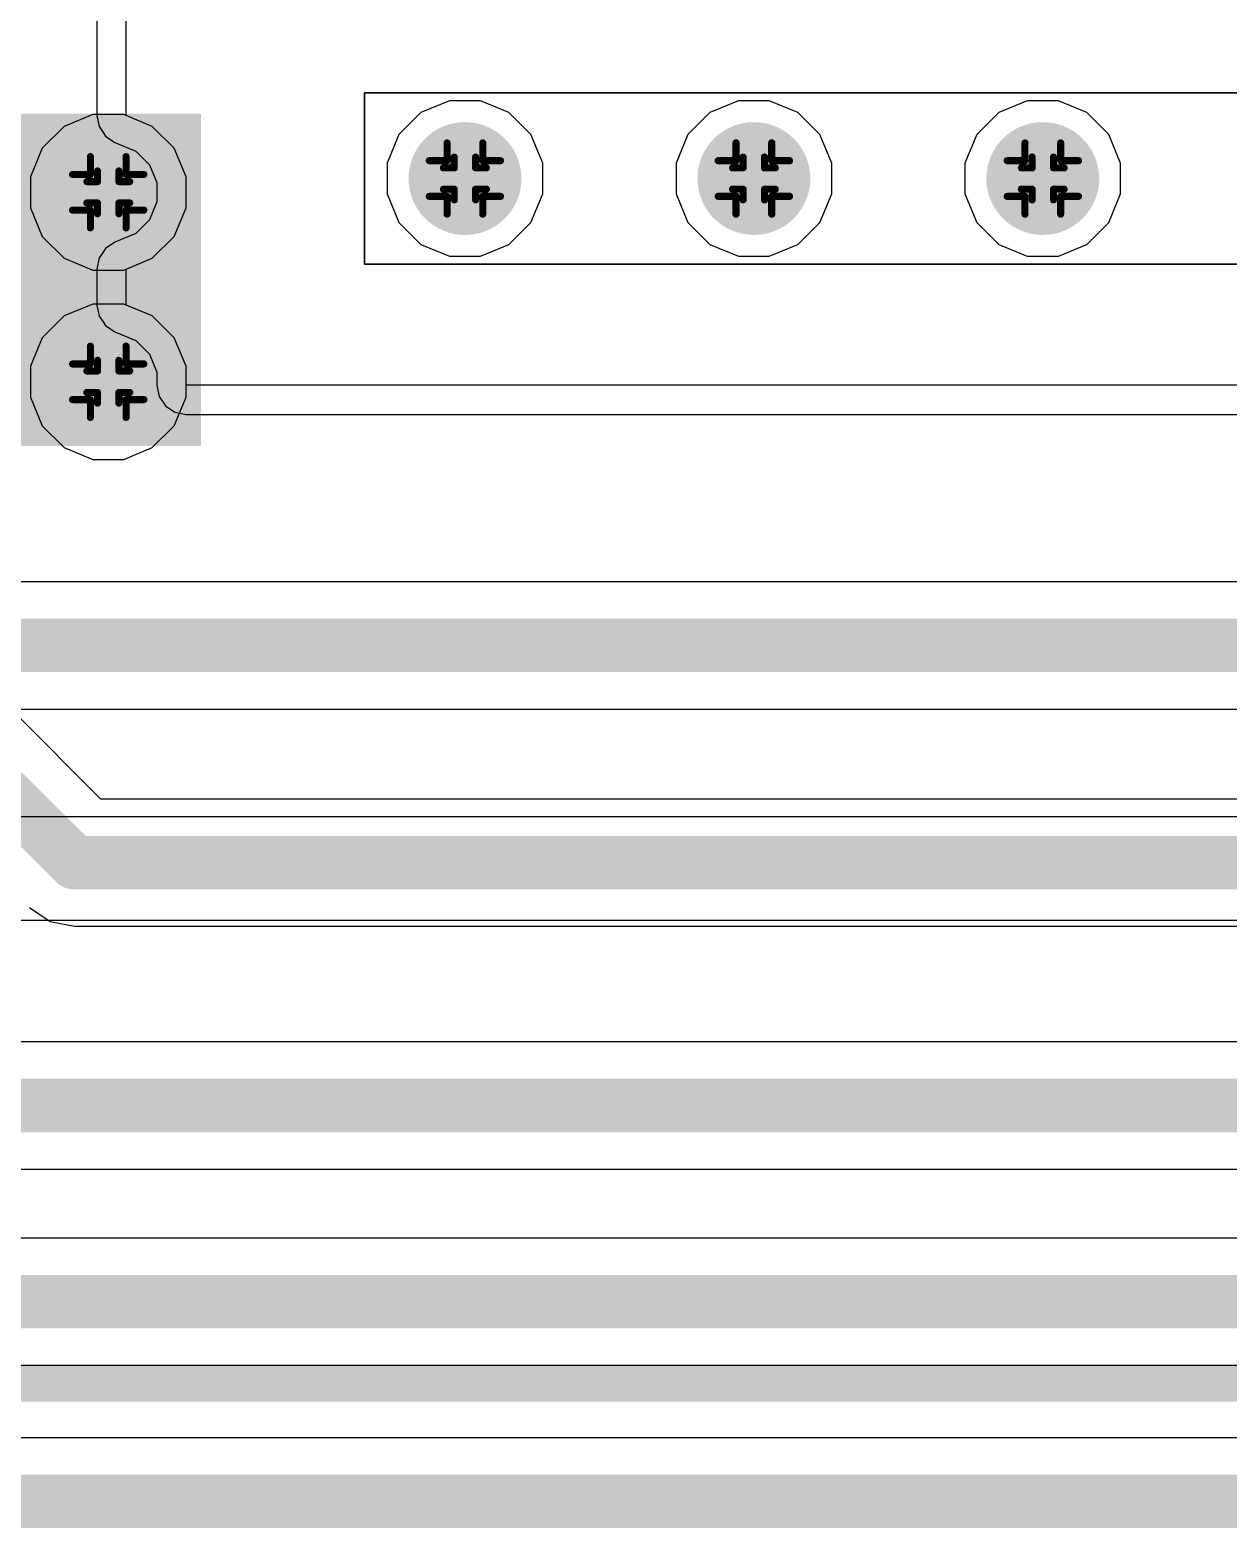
# Model space of a CAD drawing. Header units: inches. Extents: x -7 to 5163, y -3 to 5149.
# Drawn here: x 140.64 to 149.17, y 103.24 to 113.91 of the extents above; entities that cross this region are included whole.
import ezdxf

# ---------------------------------------------------------------- set-up
doc = ezdxf.new("R2010")
doc.units = ezdxf.units.IN
for name, color, linetype in [('Bottom Layer', 5, 'Continuous'), ('Bottom Solder', 6, 'Continuous'), ('Drill Drawing', 1, 'Continuous'), ('GND', 76, 'Continuous'), ('PWR', 16, 'Continuous'), ('Top Layer', 1, 'Continuous'), ('Top Overlay', 2, 'Continuous'), ('Top Solder', 216, 'Continuous'), ('Via Holes', 16, 'Continuous')]:
    doc.layers.add(name, color=color, linetype=linetype)

msp = doc.modelspace()

# ---------------------------------------------------------------- hatches: boundary and pattern name
at = {"layer": 'Bottom Layer'}
h = msp.add_hatch(color=5, dxfattribs=at)
edge = h.paths.add_edge_path()
edge.add_arc((143.739, 112.852), 0.3, 0, 360)
h = msp.add_hatch(color=5, dxfattribs=at)
edge = h.paths.add_edge_path()
edge.add_arc((145.796, 112.852), 0.3, 0, 360)
h = msp.add_hatch(color=5, dxfattribs=at)
edge = h.paths.add_edge_path()
edge.add_arc((147.853, 112.852), 0.3, 0, 360)
h = msp.add_hatch(color=5, dxfattribs=at)
edge = h.paths.add_edge_path()
edge.add_arc((141.199, 112.754), 0.3, 0, 360)
h = msp.add_hatch(color=5, dxfattribs=at)
edge = h.paths.add_edge_path()
edge.add_arc((141.199, 111.404), 0.3, 0, 360)
at = {"layer": 'Bottom Solder'}
h = msp.add_hatch(color=6, dxfattribs=at)
edge = h.paths.add_edge_path()
edge.add_arc((143.739, 112.852), 0.402, 0, 360)
h = msp.add_hatch(color=6, dxfattribs=at)
edge = h.paths.add_edge_path()
edge.add_arc((145.796, 112.852), 0.402, 0, 360)
h = msp.add_hatch(color=6, dxfattribs=at)
edge = h.paths.add_edge_path()
edge.add_arc((147.853, 112.852), 0.402, 0, 360)
h = msp.add_hatch(color=6, dxfattribs=at)
edge = h.paths.add_edge_path()
edge.add_arc((141.199, 112.754), 0.402, 0, 360)
h = msp.add_hatch(color=6, dxfattribs=at)
edge = h.paths.add_edge_path()
edge.add_arc((141.199, 111.404), 0.402, 0, 360)
at = {"layer": 'GND'}
h = msp.add_hatch(color=76, dxfattribs=at)
edge = h.paths.add_edge_path()
edge.add_arc((143.739, 112.852), 0.3, 0, 360)
h = msp.add_hatch(color=76, dxfattribs=at)
edge = h.paths.add_edge_path()
edge.add_arc((145.796, 112.852), 0.3, 0, 360)
h = msp.add_hatch(color=76, dxfattribs=at)
edge = h.paths.add_edge_path()
edge.add_arc((147.853, 112.852), 0.3, 0, 360)
h = msp.add_hatch(color=76, dxfattribs=at)
edge = h.paths.add_edge_path()
edge.add_arc((141.199, 112.754), 0.3, 0, 360)
h = msp.add_hatch(color=76, dxfattribs=at)
edge = h.paths.add_edge_path()
edge.add_arc((141.199, 111.404), 0.3, 0, 360)
at = {"layer": 'PWR'}
h = msp.add_hatch(color=16, dxfattribs=at)
edge = h.paths.add_edge_path()
edge.add_arc((143.739, 112.852), 0.3, 0, 360)
h = msp.add_hatch(color=16, dxfattribs=at)
edge = h.paths.add_edge_path()
edge.add_arc((145.796, 112.852), 0.3, 0, 360)
h = msp.add_hatch(color=16, dxfattribs=at)
edge = h.paths.add_edge_path()
edge.add_arc((147.853, 112.852), 0.3, 0, 360)
h = msp.add_hatch(color=16, dxfattribs=at)
edge = h.paths.add_edge_path()
edge.add_arc((141.199, 112.754), 0.3, 0, 360)
h = msp.add_hatch(color=16, dxfattribs=at)
edge = h.paths.add_edge_path()
edge.add_arc((141.199, 111.404), 0.3, 0, 360)
at = {"layer": 'Top Layer'}
msp.add_hatch(color=1, dxfattribs=at).paths.add_polyline_path([(139.601, 110.947), (141.859, 110.947), (141.859, 113.314), (139.601, 113.314)])
h = msp.add_hatch(color=1, dxfattribs=at)
edge = h.paths.add_edge_path()
edge.add_arc((143.739, 112.852), 0.3, 0, 360)
h = msp.add_hatch(color=1, dxfattribs=at)
edge = h.paths.add_edge_path()
edge.add_arc((145.796, 112.852), 0.3, 0, 360)
h = msp.add_hatch(color=1, dxfattribs=at)
edge = h.paths.add_edge_path()
edge.add_arc((147.853, 112.852), 0.3, 0, 360)
h = msp.add_hatch(color=1, dxfattribs=at)
edge = h.paths.add_edge_path()
edge.add_arc((141.199, 112.754), 0.3, 0, 360)
h = msp.add_hatch(color=1, dxfattribs=at)
edge = h.paths.add_edge_path()
edge.add_arc((141.199, 111.404), 0.3, 0, 360)
at = {"layer": 'Top Solder'}
h = msp.add_hatch(color=216, dxfattribs=at)
edge = h.paths.add_edge_path()
edge.add_arc((143.739, 112.852), 0.402, 0, 360)
h = msp.add_hatch(color=216, dxfattribs=at)
edge = h.paths.add_edge_path()
edge.add_arc((145.796, 112.852), 0.402, 0, 360)
h = msp.add_hatch(color=216, dxfattribs=at)
edge = h.paths.add_edge_path()
edge.add_arc((147.853, 112.852), 0.402, 0, 360)
h = msp.add_hatch(color=216, dxfattribs=at)
edge = h.paths.add_edge_path()
edge.add_arc((141.199, 112.754), 0.402, 0, 360)
h = msp.add_hatch(color=216, dxfattribs=at)
edge = h.paths.add_edge_path()
edge.add_arc((141.199, 111.404), 0.402, 0, 360)
at = {"layer": 'Via Holes'}
h = msp.add_hatch(color=7, dxfattribs=at)
edge = h.paths.add_edge_path()
edge.add_arc((143.739, 112.852), 0.15, 0, 360)
h = msp.add_hatch(color=7, dxfattribs=at)
edge = h.paths.add_edge_path()
edge.add_arc((145.796, 112.852), 0.15, 0, 360)
h = msp.add_hatch(color=7, dxfattribs=at)
edge = h.paths.add_edge_path()
edge.add_arc((147.853, 112.852), 0.15, 0, 360)
h = msp.add_hatch(color=7, dxfattribs=at)
edge = h.paths.add_edge_path()
edge.add_arc((141.199, 112.754), 0.15, 0, 360)
h = msp.add_hatch(color=7, dxfattribs=at)
edge = h.paths.add_edge_path()
edge.add_arc((141.199, 111.404), 0.15, 0, 360)

# ---------------------------------------------------------------- linework, layer by layer
at = {"layer": 'Bottom Layer'}
for p, q in [((141.326, 113.301), (141.326, 117.581)), ((141.118, 117.471), (141.118, 113.301)), ((141.118, 113.301), (141.134, 113.222)), ((141.512, 113.223), (141.326, 113.301)), ((141.134, 113.222), (141.162, 113.18)), ((141.162, 113.18), (141.179, 113.154)), ((141.179, 113.154), (141.246, 113.109)), ((141.668, 113.068), (141.512, 113.223)), ((141.246, 113.109), (141.395, 113.048)), ((141.395, 113.048), (141.493, 112.95)), ((141.753, 112.864), (141.668, 113.068)), ((141.493, 112.95), (141.545, 112.823)), ((141.545, 112.823), (141.545, 112.685)), ((141.753, 112.644), (141.753, 112.864)), ((141.545, 112.685), (141.493, 112.557)), ((141.668, 112.44), (141.753, 112.644)), ((141.493, 112.557), (141.395, 112.46)), ((141.246, 112.398), (141.179, 112.353)), ((141.395, 112.46), (141.246, 112.398)), ((141.512, 112.284), (141.668, 112.44)), ((141.134, 112.286), (141.118, 112.207)), ((141.162, 112.328), (141.134, 112.286)), ((141.179, 112.353), (141.162, 112.328)), ((141.326, 112.207), (141.512, 112.284)), ((141.118, 112.207), (141.118, 111.951)), ((141.326, 111.951), (141.326, 112.207)), ((141.118, 111.951), (141.134, 111.872)), ((141.512, 111.874), (141.326, 111.951)), ((141.134, 111.872), (141.162, 111.83)), ((141.668, 111.718), (141.512, 111.874)), ((141.162, 111.83), (141.179, 111.805)), ((141.179, 111.805), (141.246, 111.76)), ((141.246, 111.76), (141.395, 111.698)), ((141.395, 111.698), (141.493, 111.601)), ((141.753, 111.515), (141.668, 111.718)), ((141.493, 111.601), (141.545, 111.473)), ((141.545, 111.473), (141.545, 111.379)), ((141.753, 111.379), (141.753, 111.515)), ((141.545, 111.379), (141.561, 111.3)), ((164.607, 111.379), (141.753, 111.379)), ((141.561, 111.3), (141.606, 111.233)), ((141.606, 111.233), (141.673, 111.188)), ((141.673, 111.188), (141.753, 111.172)), ((141.753, 111.172), (164.607, 111.172)), ((141.147, 108.431), (140.535, 109.043)), ((165.908, 108.431), (141.147, 108.431)), ((140.638, 107.658), (140.785, 107.559)), ((140.785, 107.559), (140.959, 107.525)), ((140.959, 107.525), (140.959, 107.525)), ((140.959, 107.525), (165.721, 107.525)), ((164.78, 106.701), (139.794, 106.701)), ((139.606, 105.795), (164.592, 105.795)), ((156.947, 105.304), (138.536, 105.304)), ((138.348, 104.398), (156.759, 104.398)), ((155.476, 103.882), (135.9, 103.882))]:
    msp.add_line(p, q, dxfattribs=at)
for points in [[(140.082, 108.855, 0.381, 0.381, 0), (140.959, 107.978, 0.381, 0.381, 0)], [(140.959, 107.978, 0.381, 0.381, 0), (165.908, 107.978, 0.381, 0.381, 0)], [(139.606, 106.248, 0.381, 0.381, 0), (164.78, 106.248, 0.381, 0.381, 0)], [(138.348, 104.851, 0.381, 0.381, 0), (156.947, 104.851, 0.381, 0.381, 0)], [(135.712, 103.429, 0.381, 0.381, 0), (155.476, 103.429, 0.381, 0.381, 0)]]:
    msp.add_lwpolyline(points, format="xyseb", dxfattribs=at)
msp.add_lwpolyline([(140.864, 107.978, 0.191, 0.191, 1), (141.054, 107.978, 0.191, 0.191, 1)], format="xyseb", close=True, dxfattribs=at)
msp.add_lwpolyline([(140.864, 107.978, 0.191, 0.191, 1), (141.054, 107.978, 0.191, 0.191, 1)], format="xyseb", close=True, dxfattribs=at)
at = {"layer": 'Drill Drawing'}
for points in [[(143.612, 112.979, 0.0508, 0.0508, 0), (143.612, 113.106, 0.0508, 0.0508, 0)], [(143.612, 113.106, 0.0508, 0.0508, 0), (143.866, 113.106, 0.0508, 0.0508, 0)], [(143.866, 112.979, 0.0508, 0.0508, 0), (143.866, 113.106, 0.0508, 0.0508, 0)], [(145.669, 112.979, 0.0508, 0.0508, 0), (145.669, 113.106, 0.0508, 0.0508, 0)], [(145.669, 113.106, 0.0508, 0.0508, 0), (145.923, 113.106, 0.0508, 0.0508, 0)], [(145.923, 112.979, 0.0508, 0.0508, 0), (145.923, 113.106, 0.0508, 0.0508, 0)], [(147.726, 112.979, 0.0508, 0.0508, 0), (147.726, 113.106, 0.0508, 0.0508, 0)], [(147.726, 113.106, 0.0508, 0.0508, 0), (147.98, 113.106, 0.0508, 0.0508, 0)], [(147.98, 112.979, 0.0508, 0.0508, 0), (147.98, 113.106, 0.0508, 0.0508, 0)], [(141.072, 112.881, 0.0508, 0.0508, 0), (141.072, 113.008, 0.0508, 0.0508, 0)], [(141.072, 113.008, 0.0508, 0.0508, 0), (141.326, 113.008, 0.0508, 0.0508, 0)], [(141.326, 112.881, 0.0508, 0.0508, 0), (141.326, 113.008, 0.0508, 0.0508, 0)], [(143.662, 112.928, 0.0508, 0.0508, 0), (143.662, 113.005, 0.0508, 0.0508, 0)], [(143.662, 113.005, 0.0508, 0.0508, 0), (143.815, 113.005, 0.0508, 0.0508, 0)], [(143.815, 112.928, 0.0508, 0.0508, 0), (143.815, 113.005, 0.0508, 0.0508, 0)], [(145.72, 112.928, 0.0508, 0.0508, 0), (145.72, 113.005, 0.0508, 0.0508, 0)], [(145.72, 113.005, 0.0508, 0.0508, 0), (145.872, 113.005, 0.0508, 0.0508, 0)], [(145.872, 112.928, 0.0508, 0.0508, 0), (145.872, 113.005, 0.0508, 0.0508, 0)], [(147.777, 112.928, 0.0508, 0.0508, 0), (147.777, 113.005, 0.0508, 0.0508, 0)], [(147.777, 113.005, 0.0508, 0.0508, 0), (147.93, 113.005, 0.0508, 0.0508, 0)], [(147.93, 112.928, 0.0508, 0.0508, 0), (147.93, 113.005, 0.0508, 0.0508, 0)], [(141.122, 112.83, 0.0508, 0.0508, 0), (141.122, 112.906, 0.0508, 0.0508, 0)], [(141.122, 112.906, 0.0508, 0.0508, 0), (141.275, 112.906, 0.0508, 0.0508, 0)], [(141.275, 112.83, 0.0508, 0.0508, 0), (141.275, 112.906, 0.0508, 0.0508, 0)], [(143.485, 112.725, 0.0508, 0.0508, 0), (143.485, 112.979, 0.0508, 0.0508, 0)], [(143.485, 112.979, 0.0508, 0.0508, 0), (143.612, 112.979, 0.0508, 0.0508, 0)], [(143.586, 112.776, 0.0508, 0.0508, 0), (143.586, 112.928, 0.0508, 0.0508, 0)], [(143.586, 112.928, 0.0508, 0.0508, 0), (143.662, 112.928, 0.0508, 0.0508, 0)], [(143.815, 112.928, 0.0508, 0.0508, 0), (143.891, 112.928, 0.0508, 0.0508, 0)], [(143.866, 112.979, 0.0508, 0.0508, 0), (143.993, 112.979, 0.0508, 0.0508, 0)], [(143.891, 112.776, 0.0508, 0.0508, 0), (143.891, 112.928, 0.0508, 0.0508, 0)], [(143.993, 112.725, 0.0508, 0.0508, 0), (143.993, 112.979, 0.0508, 0.0508, 0)], [(145.542, 112.725, 0.0508, 0.0508, 0), (145.542, 112.979, 0.0508, 0.0508, 0)], [(145.542, 112.979, 0.0508, 0.0508, 0), (145.669, 112.979, 0.0508, 0.0508, 0)], [(145.644, 112.776, 0.0508, 0.0508, 0), (145.644, 112.928, 0.0508, 0.0508, 0)], [(145.644, 112.928, 0.0508, 0.0508, 0), (145.72, 112.928, 0.0508, 0.0508, 0)], [(145.872, 112.928, 0.0508, 0.0508, 0), (145.948, 112.928, 0.0508, 0.0508, 0)], [(145.923, 112.979, 0.0508, 0.0508, 0), (146.05, 112.979, 0.0508, 0.0508, 0)], [(145.948, 112.776, 0.0508, 0.0508, 0), (145.948, 112.928, 0.0508, 0.0508, 0)], [(146.05, 112.725, 0.0508, 0.0508, 0), (146.05, 112.979, 0.0508, 0.0508, 0)], [(147.599, 112.725, 0.0508, 0.0508, 0), (147.599, 112.979, 0.0508, 0.0508, 0)], [(147.599, 112.979, 0.0508, 0.0508, 0), (147.726, 112.979, 0.0508, 0.0508, 0)], [(147.701, 112.776, 0.0508, 0.0508, 0), (147.701, 112.928, 0.0508, 0.0508, 0)], [(147.701, 112.928, 0.0508, 0.0508, 0), (147.777, 112.928, 0.0508, 0.0508, 0)], [(147.93, 112.928, 0.0508, 0.0508, 0), (148.006, 112.928, 0.0508, 0.0508, 0)], [(147.98, 112.979, 0.0508, 0.0508, 0), (148.107, 112.979, 0.0508, 0.0508, 0)], [(148.006, 112.776, 0.0508, 0.0508, 0), (148.006, 112.928, 0.0508, 0.0508, 0)], [(148.107, 112.725, 0.0508, 0.0508, 0), (148.107, 112.979, 0.0508, 0.0508, 0)], [(140.945, 112.627, 0.0508, 0.0508, 0), (140.945, 112.881, 0.0508, 0.0508, 0)], [(140.945, 112.881, 0.0508, 0.0508, 0), (141.072, 112.881, 0.0508, 0.0508, 0)], [(141.046, 112.678, 0.0508, 0.0508, 0), (141.046, 112.83, 0.0508, 0.0508, 0)], [(141.046, 112.83, 0.0508, 0.0508, 0), (141.122, 112.83, 0.0508, 0.0508, 0)], [(141.275, 112.83, 0.0508, 0.0508, 0), (141.351, 112.83, 0.0508, 0.0508, 0)], [(141.326, 112.881, 0.0508, 0.0508, 0), (141.453, 112.881, 0.0508, 0.0508, 0)], [(141.351, 112.678, 0.0508, 0.0508, 0), (141.351, 112.83, 0.0508, 0.0508, 0)], [(141.453, 112.627, 0.0508, 0.0508, 0), (141.453, 112.881, 0.0508, 0.0508, 0)], [(141.046, 112.678, 0.0508, 0.0508, 0), (141.122, 112.678, 0.0508, 0.0508, 0)], [(141.122, 112.601, 0.0508, 0.0508, 0), (141.122, 112.678, 0.0508, 0.0508, 0)], [(141.275, 112.678, 0.0508, 0.0508, 0), (141.351, 112.678, 0.0508, 0.0508, 0)], [(141.275, 112.601, 0.0508, 0.0508, 0), (141.275, 112.678, 0.0508, 0.0508, 0)], [(143.485, 112.725, 0.0508, 0.0508, 0), (143.612, 112.725, 0.0508, 0.0508, 0)], [(143.586, 112.776, 0.0508, 0.0508, 0), (143.662, 112.776, 0.0508, 0.0508, 0)], [(143.612, 112.598, 0.0508, 0.0508, 0), (143.612, 112.725, 0.0508, 0.0508, 0)], [(143.662, 112.7, 0.0508, 0.0508, 0), (143.662, 112.776, 0.0508, 0.0508, 0)], [(143.662, 112.7, 0.0508, 0.0508, 0), (143.815, 112.7, 0.0508, 0.0508, 0)], [(143.815, 112.776, 0.0508, 0.0508, 0), (143.891, 112.776, 0.0508, 0.0508, 0)], [(143.815, 112.7, 0.0508, 0.0508, 0), (143.815, 112.776, 0.0508, 0.0508, 0)], [(143.866, 112.725, 0.0508, 0.0508, 0), (143.993, 112.725, 0.0508, 0.0508, 0)], [(143.866, 112.598, 0.0508, 0.0508, 0), (143.866, 112.725, 0.0508, 0.0508, 0)], [(145.542, 112.725, 0.0508, 0.0508, 0), (145.669, 112.725, 0.0508, 0.0508, 0)], [(145.644, 112.776, 0.0508, 0.0508, 0), (145.72, 112.776, 0.0508, 0.0508, 0)], [(145.669, 112.598, 0.0508, 0.0508, 0), (145.669, 112.725, 0.0508, 0.0508, 0)], [(145.72, 112.7, 0.0508, 0.0508, 0), (145.72, 112.776, 0.0508, 0.0508, 0)], [(145.72, 112.7, 0.0508, 0.0508, 0), (145.872, 112.7, 0.0508, 0.0508, 0)], [(145.872, 112.776, 0.0508, 0.0508, 0), (145.948, 112.776, 0.0508, 0.0508, 0)], [(145.872, 112.7, 0.0508, 0.0508, 0), (145.872, 112.776, 0.0508, 0.0508, 0)], [(145.923, 112.725, 0.0508, 0.0508, 0), (146.05, 112.725, 0.0508, 0.0508, 0)], [(145.923, 112.598, 0.0508, 0.0508, 0), (145.923, 112.725, 0.0508, 0.0508, 0)], [(147.599, 112.725, 0.0508, 0.0508, 0), (147.726, 112.725, 0.0508, 0.0508, 0)], [(147.701, 112.776, 0.0508, 0.0508, 0), (147.777, 112.776, 0.0508, 0.0508, 0)], [(147.726, 112.598, 0.0508, 0.0508, 0), (147.726, 112.725, 0.0508, 0.0508, 0)], [(147.777, 112.7, 0.0508, 0.0508, 0), (147.777, 112.776, 0.0508, 0.0508, 0)], [(147.777, 112.7, 0.0508, 0.0508, 0), (147.93, 112.7, 0.0508, 0.0508, 0)], [(147.93, 112.776, 0.0508, 0.0508, 0), (148.006, 112.776, 0.0508, 0.0508, 0)], [(147.93, 112.7, 0.0508, 0.0508, 0), (147.93, 112.776, 0.0508, 0.0508, 0)], [(147.98, 112.725, 0.0508, 0.0508, 0), (148.107, 112.725, 0.0508, 0.0508, 0)], [(147.98, 112.598, 0.0508, 0.0508, 0), (147.98, 112.725, 0.0508, 0.0508, 0)], [(140.945, 112.627, 0.0508, 0.0508, 0), (141.072, 112.627, 0.0508, 0.0508, 0)], [(141.072, 112.5, 0.0508, 0.0508, 0), (141.072, 112.627, 0.0508, 0.0508, 0)], [(141.122, 112.601, 0.0508, 0.0508, 0), (141.275, 112.601, 0.0508, 0.0508, 0)], [(141.326, 112.627, 0.0508, 0.0508, 0), (141.453, 112.627, 0.0508, 0.0508, 0)], [(141.326, 112.5, 0.0508, 0.0508, 0), (141.326, 112.627, 0.0508, 0.0508, 0)], [(143.612, 112.598, 0.0508, 0.0508, 0), (143.866, 112.598, 0.0508, 0.0508, 0)], [(145.669, 112.598, 0.0508, 0.0508, 0), (145.923, 112.598, 0.0508, 0.0508, 0)], [(147.726, 112.598, 0.0508, 0.0508, 0), (147.98, 112.598, 0.0508, 0.0508, 0)], [(141.072, 112.5, 0.0508, 0.0508, 0), (141.326, 112.5, 0.0508, 0.0508, 0)], [(141.072, 111.531, 0.0508, 0.0508, 0), (141.072, 111.658, 0.0508, 0.0508, 0)], [(141.072, 111.658, 0.0508, 0.0508, 0), (141.326, 111.658, 0.0508, 0.0508, 0)], [(141.326, 111.531, 0.0508, 0.0508, 0), (141.326, 111.658, 0.0508, 0.0508, 0)], [(140.945, 111.277, 0.0508, 0.0508, 0), (140.945, 111.531, 0.0508, 0.0508, 0)], [(140.945, 111.531, 0.0508, 0.0508, 0), (141.072, 111.531, 0.0508, 0.0508, 0)], [(141.122, 111.481, 0.0508, 0.0508, 0), (141.122, 111.557, 0.0508, 0.0508, 0)], [(141.122, 111.557, 0.0508, 0.0508, 0), (141.275, 111.557, 0.0508, 0.0508, 0)], [(141.275, 111.481, 0.0508, 0.0508, 0), (141.275, 111.557, 0.0508, 0.0508, 0)], [(141.326, 111.531, 0.0508, 0.0508, 0), (141.453, 111.531, 0.0508, 0.0508, 0)], [(141.453, 111.277, 0.0508, 0.0508, 0), (141.453, 111.531, 0.0508, 0.0508, 0)], [(141.046, 111.328, 0.0508, 0.0508, 0), (141.046, 111.481, 0.0508, 0.0508, 0)], [(141.046, 111.481, 0.0508, 0.0508, 0), (141.122, 111.481, 0.0508, 0.0508, 0)], [(141.275, 111.481, 0.0508, 0.0508, 0), (141.351, 111.481, 0.0508, 0.0508, 0)], [(141.351, 111.328, 0.0508, 0.0508, 0), (141.351, 111.481, 0.0508, 0.0508, 0)], [(141.046, 111.328, 0.0508, 0.0508, 0), (141.122, 111.328, 0.0508, 0.0508, 0)], [(141.122, 111.252, 0.0508, 0.0508, 0), (141.122, 111.328, 0.0508, 0.0508, 0)], [(141.275, 111.328, 0.0508, 0.0508, 0), (141.351, 111.328, 0.0508, 0.0508, 0)], [(141.275, 111.252, 0.0508, 0.0508, 0), (141.275, 111.328, 0.0508, 0.0508, 0)], [(140.945, 111.277, 0.0508, 0.0508, 0), (141.072, 111.277, 0.0508, 0.0508, 0)], [(141.072, 111.15, 0.0508, 0.0508, 0), (141.072, 111.277, 0.0508, 0.0508, 0)], [(141.122, 111.252, 0.0508, 0.0508, 0), (141.275, 111.252, 0.0508, 0.0508, 0)], [(141.326, 111.277, 0.0508, 0.0508, 0), (141.453, 111.277, 0.0508, 0.0508, 0)], [(141.326, 111.15, 0.0508, 0.0508, 0), (141.326, 111.277, 0.0508, 0.0508, 0)], [(141.072, 111.15, 0.0508, 0.0508, 0), (141.326, 111.15, 0.0508, 0.0508, 0)]]:
    msp.add_lwpolyline(points, format="xyseb", dxfattribs=at)
for points in [[(143.599, 113.106, 0.0254, 0.0254, 1), (143.624, 113.106, 0.0254, 0.0254, 1)], [(143.599, 113.106, 0.0254, 0.0254, 1), (143.624, 113.106, 0.0254, 0.0254, 1)], [(143.853, 113.106, 0.0254, 0.0254, 1), (143.878, 113.106, 0.0254, 0.0254, 1)], [(143.853, 113.106, 0.0254, 0.0254, 1), (143.878, 113.106, 0.0254, 0.0254, 1)], [(145.656, 113.106, 0.0254, 0.0254, 1), (145.682, 113.106, 0.0254, 0.0254, 1)], [(145.656, 113.106, 0.0254, 0.0254, 1), (145.682, 113.106, 0.0254, 0.0254, 1)], [(145.91, 113.106, 0.0254, 0.0254, 1), (145.936, 113.106, 0.0254, 0.0254, 1)], [(145.91, 113.106, 0.0254, 0.0254, 1), (145.936, 113.106, 0.0254, 0.0254, 1)], [(147.714, 113.106, 0.0254, 0.0254, 1), (147.739, 113.106, 0.0254, 0.0254, 1)], [(147.714, 113.106, 0.0254, 0.0254, 1), (147.739, 113.106, 0.0254, 0.0254, 1)], [(147.968, 113.106, 0.0254, 0.0254, 1), (147.993, 113.106, 0.0254, 0.0254, 1)], [(147.968, 113.106, 0.0254, 0.0254, 1), (147.993, 113.106, 0.0254, 0.0254, 1)], [(141.059, 113.008, 0.0254, 0.0254, 1), (141.084, 113.008, 0.0254, 0.0254, 1)], [(141.059, 113.008, 0.0254, 0.0254, 1), (141.084, 113.008, 0.0254, 0.0254, 1)], [(141.313, 113.008, 0.0254, 0.0254, 1), (141.338, 113.008, 0.0254, 0.0254, 1)], [(141.313, 113.008, 0.0254, 0.0254, 1), (141.338, 113.008, 0.0254, 0.0254, 1)], [(143.65, 113.005, 0.0254, 0.0254, 1), (143.675, 113.005, 0.0254, 0.0254, 1)], [(143.65, 113.005, 0.0254, 0.0254, 1), (143.675, 113.005, 0.0254, 0.0254, 1)], [(143.802, 113.005, 0.0254, 0.0254, 1), (143.827, 113.005, 0.0254, 0.0254, 1)], [(143.802, 113.005, 0.0254, 0.0254, 1), (143.827, 113.005, 0.0254, 0.0254, 1)], [(145.707, 113.005, 0.0254, 0.0254, 1), (145.732, 113.005, 0.0254, 0.0254, 1)], [(145.707, 113.005, 0.0254, 0.0254, 1), (145.732, 113.005, 0.0254, 0.0254, 1)], [(145.859, 113.005, 0.0254, 0.0254, 1), (145.885, 113.005, 0.0254, 0.0254, 1)], [(145.859, 113.005, 0.0254, 0.0254, 1), (145.885, 113.005, 0.0254, 0.0254, 1)], [(147.764, 113.005, 0.0254, 0.0254, 1), (147.79, 113.005, 0.0254, 0.0254, 1)], [(147.764, 113.005, 0.0254, 0.0254, 1), (147.79, 113.005, 0.0254, 0.0254, 1)], [(147.917, 113.005, 0.0254, 0.0254, 1), (147.942, 113.005, 0.0254, 0.0254, 1)], [(147.917, 113.005, 0.0254, 0.0254, 1), (147.942, 113.005, 0.0254, 0.0254, 1)], [(141.11, 112.906, 0.0254, 0.0254, 1), (141.135, 112.906, 0.0254, 0.0254, 1)], [(141.11, 112.906, 0.0254, 0.0254, 1), (141.135, 112.906, 0.0254, 0.0254, 1)], [(141.262, 112.906, 0.0254, 0.0254, 1), (141.287, 112.906, 0.0254, 0.0254, 1)], [(141.262, 112.906, 0.0254, 0.0254, 1), (141.287, 112.906, 0.0254, 0.0254, 1)], [(143.472, 112.979, 0.0254, 0.0254, 1), (143.497, 112.979, 0.0254, 0.0254, 1)], [(143.472, 112.979, 0.0254, 0.0254, 1), (143.497, 112.979, 0.0254, 0.0254, 1)], [(143.573, 112.928, 0.0254, 0.0254, 1), (143.599, 112.928, 0.0254, 0.0254, 1)], [(143.573, 112.928, 0.0254, 0.0254, 1), (143.599, 112.928, 0.0254, 0.0254, 1)], [(143.599, 112.979, 0.0254, 0.0254, 1), (143.624, 112.979, 0.0254, 0.0254, 1)], [(143.599, 112.979, 0.0254, 0.0254, 1), (143.624, 112.979, 0.0254, 0.0254, 1)], [(143.65, 112.928, 0.0254, 0.0254, 1), (143.675, 112.928, 0.0254, 0.0254, 1)], [(143.65, 112.928, 0.0254, 0.0254, 1), (143.675, 112.928, 0.0254, 0.0254, 1)], [(143.802, 112.928, 0.0254, 0.0254, 1), (143.827, 112.928, 0.0254, 0.0254, 1)], [(143.802, 112.928, 0.0254, 0.0254, 1), (143.827, 112.928, 0.0254, 0.0254, 1)], [(143.853, 112.979, 0.0254, 0.0254, 1), (143.878, 112.979, 0.0254, 0.0254, 1)], [(143.853, 112.979, 0.0254, 0.0254, 1), (143.878, 112.979, 0.0254, 0.0254, 1)], [(143.878, 112.928, 0.0254, 0.0254, 1), (143.904, 112.928, 0.0254, 0.0254, 1)], [(143.878, 112.928, 0.0254, 0.0254, 1), (143.904, 112.928, 0.0254, 0.0254, 1)], [(143.98, 112.979, 0.0254, 0.0254, 1), (144.005, 112.979, 0.0254, 0.0254, 1)], [(143.98, 112.979, 0.0254, 0.0254, 1), (144.005, 112.979, 0.0254, 0.0254, 1)], [(145.529, 112.979, 0.0254, 0.0254, 1), (145.555, 112.979, 0.0254, 0.0254, 1)], [(145.529, 112.979, 0.0254, 0.0254, 1), (145.555, 112.979, 0.0254, 0.0254, 1)], [(145.631, 112.928, 0.0254, 0.0254, 1), (145.656, 112.928, 0.0254, 0.0254, 1)], [(145.631, 112.928, 0.0254, 0.0254, 1), (145.656, 112.928, 0.0254, 0.0254, 1)], [(145.656, 112.979, 0.0254, 0.0254, 1), (145.682, 112.979, 0.0254, 0.0254, 1)], [(145.656, 112.979, 0.0254, 0.0254, 1), (145.682, 112.979, 0.0254, 0.0254, 1)], [(145.707, 112.928, 0.0254, 0.0254, 1), (145.732, 112.928, 0.0254, 0.0254, 1)], [(145.707, 112.928, 0.0254, 0.0254, 1), (145.732, 112.928, 0.0254, 0.0254, 1)], [(145.859, 112.928, 0.0254, 0.0254, 1), (145.885, 112.928, 0.0254, 0.0254, 1)], [(145.859, 112.928, 0.0254, 0.0254, 1), (145.885, 112.928, 0.0254, 0.0254, 1)], [(145.91, 112.979, 0.0254, 0.0254, 1), (145.936, 112.979, 0.0254, 0.0254, 1)], [(145.91, 112.979, 0.0254, 0.0254, 1), (145.936, 112.979, 0.0254, 0.0254, 1)], [(145.936, 112.928, 0.0254, 0.0254, 1), (145.961, 112.928, 0.0254, 0.0254, 1)], [(145.936, 112.928, 0.0254, 0.0254, 1), (145.961, 112.928, 0.0254, 0.0254, 1)], [(146.037, 112.979, 0.0254, 0.0254, 1), (146.063, 112.979, 0.0254, 0.0254, 1)], [(146.037, 112.979, 0.0254, 0.0254, 1), (146.063, 112.979, 0.0254, 0.0254, 1)], [(147.587, 112.979, 0.0254, 0.0254, 1), (147.612, 112.979, 0.0254, 0.0254, 1)], [(147.587, 112.979, 0.0254, 0.0254, 1), (147.612, 112.979, 0.0254, 0.0254, 1)], [(147.688, 112.928, 0.0254, 0.0254, 1), (147.714, 112.928, 0.0254, 0.0254, 1)], [(147.688, 112.928, 0.0254, 0.0254, 1), (147.714, 112.928, 0.0254, 0.0254, 1)], [(147.714, 112.979, 0.0254, 0.0254, 1), (147.739, 112.979, 0.0254, 0.0254, 1)], [(147.714, 112.979, 0.0254, 0.0254, 1), (147.739, 112.979, 0.0254, 0.0254, 1)], [(147.764, 112.928, 0.0254, 0.0254, 1), (147.79, 112.928, 0.0254, 0.0254, 1)], [(147.764, 112.928, 0.0254, 0.0254, 1), (147.79, 112.928, 0.0254, 0.0254, 1)], [(147.917, 112.928, 0.0254, 0.0254, 1), (147.942, 112.928, 0.0254, 0.0254, 1)], [(147.917, 112.928, 0.0254, 0.0254, 1), (147.942, 112.928, 0.0254, 0.0254, 1)], [(147.968, 112.979, 0.0254, 0.0254, 1), (147.993, 112.979, 0.0254, 0.0254, 1)], [(147.968, 112.979, 0.0254, 0.0254, 1), (147.993, 112.979, 0.0254, 0.0254, 1)], [(147.993, 112.928, 0.0254, 0.0254, 1), (148.018, 112.928, 0.0254, 0.0254, 1)], [(147.993, 112.928, 0.0254, 0.0254, 1), (148.018, 112.928, 0.0254, 0.0254, 1)], [(148.095, 112.979, 0.0254, 0.0254, 1), (148.12, 112.979, 0.0254, 0.0254, 1)], [(148.095, 112.979, 0.0254, 0.0254, 1), (148.12, 112.979, 0.0254, 0.0254, 1)], [(140.932, 112.881, 0.0254, 0.0254, 1), (140.957, 112.881, 0.0254, 0.0254, 1)], [(140.932, 112.881, 0.0254, 0.0254, 1), (140.957, 112.881, 0.0254, 0.0254, 1)], [(141.034, 112.83, 0.0254, 0.0254, 1), (141.059, 112.83, 0.0254, 0.0254, 1)], [(141.034, 112.83, 0.0254, 0.0254, 1), (141.059, 112.83, 0.0254, 0.0254, 1)], [(141.059, 112.881, 0.0254, 0.0254, 1), (141.084, 112.881, 0.0254, 0.0254, 1)], [(141.059, 112.881, 0.0254, 0.0254, 1), (141.084, 112.881, 0.0254, 0.0254, 1)], [(141.11, 112.83, 0.0254, 0.0254, 1), (141.135, 112.83, 0.0254, 0.0254, 1)], [(141.11, 112.83, 0.0254, 0.0254, 1), (141.135, 112.83, 0.0254, 0.0254, 1)], [(141.262, 112.83, 0.0254, 0.0254, 1), (141.287, 112.83, 0.0254, 0.0254, 1)], [(141.262, 112.83, 0.0254, 0.0254, 1), (141.287, 112.83, 0.0254, 0.0254, 1)], [(141.313, 112.881, 0.0254, 0.0254, 1), (141.338, 112.881, 0.0254, 0.0254, 1)], [(141.313, 112.881, 0.0254, 0.0254, 1), (141.338, 112.881, 0.0254, 0.0254, 1)], [(141.338, 112.83, 0.0254, 0.0254, 1), (141.364, 112.83, 0.0254, 0.0254, 1)], [(141.338, 112.83, 0.0254, 0.0254, 1), (141.364, 112.83, 0.0254, 0.0254, 1)], [(141.44, 112.881, 0.0254, 0.0254, 1), (141.465, 112.881, 0.0254, 0.0254, 1)], [(141.44, 112.881, 0.0254, 0.0254, 1), (141.465, 112.881, 0.0254, 0.0254, 1)], [(141.034, 112.678, 0.0254, 0.0254, 1), (141.059, 112.678, 0.0254, 0.0254, 1)], [(141.034, 112.678, 0.0254, 0.0254, 1), (141.059, 112.678, 0.0254, 0.0254, 1)], [(141.11, 112.678, 0.0254, 0.0254, 1), (141.135, 112.678, 0.0254, 0.0254, 1)], [(141.11, 112.678, 0.0254, 0.0254, 1), (141.135, 112.678, 0.0254, 0.0254, 1)], [(141.262, 112.678, 0.0254, 0.0254, 1), (141.287, 112.678, 0.0254, 0.0254, 1)], [(141.262, 112.678, 0.0254, 0.0254, 1), (141.287, 112.678, 0.0254, 0.0254, 1)], [(141.338, 112.678, 0.0254, 0.0254, 1), (141.364, 112.678, 0.0254, 0.0254, 1)], [(141.338, 112.678, 0.0254, 0.0254, 1), (141.364, 112.678, 0.0254, 0.0254, 1)], [(143.472, 112.725, 0.0254, 0.0254, 1), (143.497, 112.725, 0.0254, 0.0254, 1)], [(143.472, 112.725, 0.0254, 0.0254, 1), (143.497, 112.725, 0.0254, 0.0254, 1)], [(143.573, 112.776, 0.0254, 0.0254, 1), (143.599, 112.776, 0.0254, 0.0254, 1)], [(143.573, 112.776, 0.0254, 0.0254, 1), (143.599, 112.776, 0.0254, 0.0254, 1)], [(143.599, 112.725, 0.0254, 0.0254, 1), (143.624, 112.725, 0.0254, 0.0254, 1)], [(143.599, 112.725, 0.0254, 0.0254, 1), (143.624, 112.725, 0.0254, 0.0254, 1)], [(143.65, 112.776, 0.0254, 0.0254, 1), (143.675, 112.776, 0.0254, 0.0254, 1)], [(143.65, 112.776, 0.0254, 0.0254, 1), (143.675, 112.776, 0.0254, 0.0254, 1)], [(143.65, 112.7, 0.0254, 0.0254, 1), (143.675, 112.7, 0.0254, 0.0254, 1)], [(143.65, 112.7, 0.0254, 0.0254, 1), (143.675, 112.7, 0.0254, 0.0254, 1)], [(143.802, 112.776, 0.0254, 0.0254, 1), (143.827, 112.776, 0.0254, 0.0254, 1)], [(143.802, 112.776, 0.0254, 0.0254, 1), (143.827, 112.776, 0.0254, 0.0254, 1)], [(143.802, 112.7, 0.0254, 0.0254, 1), (143.827, 112.7, 0.0254, 0.0254, 1)], [(143.802, 112.7, 0.0254, 0.0254, 1), (143.827, 112.7, 0.0254, 0.0254, 1)], [(143.853, 112.725, 0.0254, 0.0254, 1), (143.878, 112.725, 0.0254, 0.0254, 1)], [(143.853, 112.725, 0.0254, 0.0254, 1), (143.878, 112.725, 0.0254, 0.0254, 1)], [(143.878, 112.776, 0.0254, 0.0254, 1), (143.904, 112.776, 0.0254, 0.0254, 1)], [(143.878, 112.776, 0.0254, 0.0254, 1), (143.904, 112.776, 0.0254, 0.0254, 1)], [(143.98, 112.725, 0.0254, 0.0254, 1), (144.005, 112.725, 0.0254, 0.0254, 1)], [(143.98, 112.725, 0.0254, 0.0254, 1), (144.005, 112.725, 0.0254, 0.0254, 1)], [(145.529, 112.725, 0.0254, 0.0254, 1), (145.555, 112.725, 0.0254, 0.0254, 1)], [(145.529, 112.725, 0.0254, 0.0254, 1), (145.555, 112.725, 0.0254, 0.0254, 1)], [(145.631, 112.776, 0.0254, 0.0254, 1), (145.656, 112.776, 0.0254, 0.0254, 1)], [(145.631, 112.776, 0.0254, 0.0254, 1), (145.656, 112.776, 0.0254, 0.0254, 1)], [(145.656, 112.725, 0.0254, 0.0254, 1), (145.682, 112.725, 0.0254, 0.0254, 1)], [(145.656, 112.725, 0.0254, 0.0254, 1), (145.682, 112.725, 0.0254, 0.0254, 1)], [(145.707, 112.776, 0.0254, 0.0254, 1), (145.732, 112.776, 0.0254, 0.0254, 1)], [(145.707, 112.776, 0.0254, 0.0254, 1), (145.732, 112.776, 0.0254, 0.0254, 1)], [(145.707, 112.7, 0.0254, 0.0254, 1), (145.732, 112.7, 0.0254, 0.0254, 1)], [(145.707, 112.7, 0.0254, 0.0254, 1), (145.732, 112.7, 0.0254, 0.0254, 1)], [(145.859, 112.776, 0.0254, 0.0254, 1), (145.885, 112.776, 0.0254, 0.0254, 1)], [(145.859, 112.776, 0.0254, 0.0254, 1), (145.885, 112.776, 0.0254, 0.0254, 1)], [(145.859, 112.7, 0.0254, 0.0254, 1), (145.885, 112.7, 0.0254, 0.0254, 1)], [(145.859, 112.7, 0.0254, 0.0254, 1), (145.885, 112.7, 0.0254, 0.0254, 1)], [(145.91, 112.725, 0.0254, 0.0254, 1), (145.936, 112.725, 0.0254, 0.0254, 1)], [(145.91, 112.725, 0.0254, 0.0254, 1), (145.936, 112.725, 0.0254, 0.0254, 1)], [(145.936, 112.776, 0.0254, 0.0254, 1), (145.961, 112.776, 0.0254, 0.0254, 1)], [(145.936, 112.776, 0.0254, 0.0254, 1), (145.961, 112.776, 0.0254, 0.0254, 1)], [(146.037, 112.725, 0.0254, 0.0254, 1), (146.063, 112.725, 0.0254, 0.0254, 1)], [(146.037, 112.725, 0.0254, 0.0254, 1), (146.063, 112.725, 0.0254, 0.0254, 1)], [(147.587, 112.725, 0.0254, 0.0254, 1), (147.612, 112.725, 0.0254, 0.0254, 1)], [(147.587, 112.725, 0.0254, 0.0254, 1), (147.612, 112.725, 0.0254, 0.0254, 1)], [(147.688, 112.776, 0.0254, 0.0254, 1), (147.714, 112.776, 0.0254, 0.0254, 1)], [(147.688, 112.776, 0.0254, 0.0254, 1), (147.714, 112.776, 0.0254, 0.0254, 1)], [(147.714, 112.725, 0.0254, 0.0254, 1), (147.739, 112.725, 0.0254, 0.0254, 1)], [(147.714, 112.725, 0.0254, 0.0254, 1), (147.739, 112.725, 0.0254, 0.0254, 1)], [(147.764, 112.776, 0.0254, 0.0254, 1), (147.79, 112.776, 0.0254, 0.0254, 1)], [(147.764, 112.776, 0.0254, 0.0254, 1), (147.79, 112.776, 0.0254, 0.0254, 1)], [(147.764, 112.7, 0.0254, 0.0254, 1), (147.79, 112.7, 0.0254, 0.0254, 1)], [(147.764, 112.7, 0.0254, 0.0254, 1), (147.79, 112.7, 0.0254, 0.0254, 1)], [(147.917, 112.776, 0.0254, 0.0254, 1), (147.942, 112.776, 0.0254, 0.0254, 1)], [(147.917, 112.776, 0.0254, 0.0254, 1), (147.942, 112.776, 0.0254, 0.0254, 1)], [(147.917, 112.7, 0.0254, 0.0254, 1), (147.942, 112.7, 0.0254, 0.0254, 1)], [(147.917, 112.7, 0.0254, 0.0254, 1), (147.942, 112.7, 0.0254, 0.0254, 1)], [(147.968, 112.725, 0.0254, 0.0254, 1), (147.993, 112.725, 0.0254, 0.0254, 1)], [(147.968, 112.725, 0.0254, 0.0254, 1), (147.993, 112.725, 0.0254, 0.0254, 1)], [(147.993, 112.776, 0.0254, 0.0254, 1), (148.018, 112.776, 0.0254, 0.0254, 1)], [(147.993, 112.776, 0.0254, 0.0254, 1), (148.018, 112.776, 0.0254, 0.0254, 1)], [(148.095, 112.725, 0.0254, 0.0254, 1), (148.12, 112.725, 0.0254, 0.0254, 1)], [(148.095, 112.725, 0.0254, 0.0254, 1), (148.12, 112.725, 0.0254, 0.0254, 1)], [(140.932, 112.627, 0.0254, 0.0254, 1), (140.957, 112.627, 0.0254, 0.0254, 1)], [(140.932, 112.627, 0.0254, 0.0254, 1), (140.957, 112.627, 0.0254, 0.0254, 1)], [(141.059, 112.627, 0.0254, 0.0254, 1), (141.084, 112.627, 0.0254, 0.0254, 1)], [(141.059, 112.627, 0.0254, 0.0254, 1), (141.084, 112.627, 0.0254, 0.0254, 1)], [(141.11, 112.601, 0.0254, 0.0254, 1), (141.135, 112.601, 0.0254, 0.0254, 1)], [(141.11, 112.601, 0.0254, 0.0254, 1), (141.135, 112.601, 0.0254, 0.0254, 1)], [(141.262, 112.601, 0.0254, 0.0254, 1), (141.287, 112.601, 0.0254, 0.0254, 1)], [(141.262, 112.601, 0.0254, 0.0254, 1), (141.287, 112.601, 0.0254, 0.0254, 1)], [(141.313, 112.627, 0.0254, 0.0254, 1), (141.338, 112.627, 0.0254, 0.0254, 1)], [(141.313, 112.627, 0.0254, 0.0254, 1), (141.338, 112.627, 0.0254, 0.0254, 1)], [(141.44, 112.627, 0.0254, 0.0254, 1), (141.465, 112.627, 0.0254, 0.0254, 1)], [(141.44, 112.627, 0.0254, 0.0254, 1), (141.465, 112.627, 0.0254, 0.0254, 1)], [(143.599, 112.598, 0.0254, 0.0254, 1), (143.624, 112.598, 0.0254, 0.0254, 1)], [(143.599, 112.598, 0.0254, 0.0254, 1), (143.624, 112.598, 0.0254, 0.0254, 1)], [(143.853, 112.598, 0.0254, 0.0254, 1), (143.878, 112.598, 0.0254, 0.0254, 1)], [(143.853, 112.598, 0.0254, 0.0254, 1), (143.878, 112.598, 0.0254, 0.0254, 1)], [(145.656, 112.598, 0.0254, 0.0254, 1), (145.682, 112.598, 0.0254, 0.0254, 1)], [(145.656, 112.598, 0.0254, 0.0254, 1), (145.682, 112.598, 0.0254, 0.0254, 1)], [(145.91, 112.598, 0.0254, 0.0254, 1), (145.936, 112.598, 0.0254, 0.0254, 1)], [(145.91, 112.598, 0.0254, 0.0254, 1), (145.936, 112.598, 0.0254, 0.0254, 1)], [(147.714, 112.598, 0.0254, 0.0254, 1), (147.739, 112.598, 0.0254, 0.0254, 1)], [(147.714, 112.598, 0.0254, 0.0254, 1), (147.739, 112.598, 0.0254, 0.0254, 1)], [(147.968, 112.598, 0.0254, 0.0254, 1), (147.993, 112.598, 0.0254, 0.0254, 1)], [(147.968, 112.598, 0.0254, 0.0254, 1), (147.993, 112.598, 0.0254, 0.0254, 1)], [(141.059, 112.5, 0.0254, 0.0254, 1), (141.084, 112.5, 0.0254, 0.0254, 1)], [(141.059, 112.5, 0.0254, 0.0254, 1), (141.084, 112.5, 0.0254, 0.0254, 1)], [(141.313, 112.5, 0.0254, 0.0254, 1), (141.338, 112.5, 0.0254, 0.0254, 1)], [(141.313, 112.5, 0.0254, 0.0254, 1), (141.338, 112.5, 0.0254, 0.0254, 1)], [(141.059, 111.658, 0.0254, 0.0254, 1), (141.084, 111.658, 0.0254, 0.0254, 1)], [(141.059, 111.658, 0.0254, 0.0254, 1), (141.084, 111.658, 0.0254, 0.0254, 1)], [(141.313, 111.658, 0.0254, 0.0254, 1), (141.338, 111.658, 0.0254, 0.0254, 1)], [(141.313, 111.658, 0.0254, 0.0254, 1), (141.338, 111.658, 0.0254, 0.0254, 1)], [(140.932, 111.531, 0.0254, 0.0254, 1), (140.957, 111.531, 0.0254, 0.0254, 1)], [(140.932, 111.531, 0.0254, 0.0254, 1), (140.957, 111.531, 0.0254, 0.0254, 1)], [(141.059, 111.531, 0.0254, 0.0254, 1), (141.084, 111.531, 0.0254, 0.0254, 1)], [(141.059, 111.531, 0.0254, 0.0254, 1), (141.084, 111.531, 0.0254, 0.0254, 1)], [(141.11, 111.557, 0.0254, 0.0254, 1), (141.135, 111.557, 0.0254, 0.0254, 1)], [(141.11, 111.557, 0.0254, 0.0254, 1), (141.135, 111.557, 0.0254, 0.0254, 1)], [(141.262, 111.557, 0.0254, 0.0254, 1), (141.287, 111.557, 0.0254, 0.0254, 1)], [(141.262, 111.557, 0.0254, 0.0254, 1), (141.287, 111.557, 0.0254, 0.0254, 1)], [(141.313, 111.531, 0.0254, 0.0254, 1), (141.338, 111.531, 0.0254, 0.0254, 1)], [(141.313, 111.531, 0.0254, 0.0254, 1), (141.338, 111.531, 0.0254, 0.0254, 1)], [(141.44, 111.531, 0.0254, 0.0254, 1), (141.465, 111.531, 0.0254, 0.0254, 1)], [(141.44, 111.531, 0.0254, 0.0254, 1), (141.465, 111.531, 0.0254, 0.0254, 1)], [(141.034, 111.481, 0.0254, 0.0254, 1), (141.059, 111.481, 0.0254, 0.0254, 1)], [(141.034, 111.481, 0.0254, 0.0254, 1), (141.059, 111.481, 0.0254, 0.0254, 1)], [(141.11, 111.481, 0.0254, 0.0254, 1), (141.135, 111.481, 0.0254, 0.0254, 1)], [(141.11, 111.481, 0.0254, 0.0254, 1), (141.135, 111.481, 0.0254, 0.0254, 1)], [(141.262, 111.481, 0.0254, 0.0254, 1), (141.287, 111.481, 0.0254, 0.0254, 1)], [(141.262, 111.481, 0.0254, 0.0254, 1), (141.287, 111.481, 0.0254, 0.0254, 1)], [(141.338, 111.481, 0.0254, 0.0254, 1), (141.364, 111.481, 0.0254, 0.0254, 1)], [(141.338, 111.481, 0.0254, 0.0254, 1), (141.364, 111.481, 0.0254, 0.0254, 1)], [(141.034, 111.328, 0.0254, 0.0254, 1), (141.059, 111.328, 0.0254, 0.0254, 1)], [(141.034, 111.328, 0.0254, 0.0254, 1), (141.059, 111.328, 0.0254, 0.0254, 1)], [(141.11, 111.328, 0.0254, 0.0254, 1), (141.135, 111.328, 0.0254, 0.0254, 1)], [(141.11, 111.328, 0.0254, 0.0254, 1), (141.135, 111.328, 0.0254, 0.0254, 1)], [(141.262, 111.328, 0.0254, 0.0254, 1), (141.287, 111.328, 0.0254, 0.0254, 1)], [(141.262, 111.328, 0.0254, 0.0254, 1), (141.287, 111.328, 0.0254, 0.0254, 1)], [(141.338, 111.328, 0.0254, 0.0254, 1), (141.364, 111.328, 0.0254, 0.0254, 1)], [(141.338, 111.328, 0.0254, 0.0254, 1), (141.364, 111.328, 0.0254, 0.0254, 1)], [(140.932, 111.277, 0.0254, 0.0254, 1), (140.957, 111.277, 0.0254, 0.0254, 1)], [(140.932, 111.277, 0.0254, 0.0254, 1), (140.957, 111.277, 0.0254, 0.0254, 1)], [(141.059, 111.277, 0.0254, 0.0254, 1), (141.084, 111.277, 0.0254, 0.0254, 1)], [(141.059, 111.277, 0.0254, 0.0254, 1), (141.084, 111.277, 0.0254, 0.0254, 1)], [(141.11, 111.252, 0.0254, 0.0254, 1), (141.135, 111.252, 0.0254, 0.0254, 1)], [(141.11, 111.252, 0.0254, 0.0254, 1), (141.135, 111.252, 0.0254, 0.0254, 1)], [(141.262, 111.252, 0.0254, 0.0254, 1), (141.287, 111.252, 0.0254, 0.0254, 1)], [(141.262, 111.252, 0.0254, 0.0254, 1), (141.287, 111.252, 0.0254, 0.0254, 1)], [(141.313, 111.277, 0.0254, 0.0254, 1), (141.338, 111.277, 0.0254, 0.0254, 1)], [(141.313, 111.277, 0.0254, 0.0254, 1), (141.338, 111.277, 0.0254, 0.0254, 1)], [(141.44, 111.277, 0.0254, 0.0254, 1), (141.465, 111.277, 0.0254, 0.0254, 1)], [(141.44, 111.277, 0.0254, 0.0254, 1), (141.465, 111.277, 0.0254, 0.0254, 1)], [(141.059, 111.15, 0.0254, 0.0254, 1), (141.084, 111.15, 0.0254, 0.0254, 1)], [(141.059, 111.15, 0.0254, 0.0254, 1), (141.084, 111.15, 0.0254, 0.0254, 1)], [(141.313, 111.15, 0.0254, 0.0254, 1), (141.338, 111.15, 0.0254, 0.0254, 1)], [(141.313, 111.15, 0.0254, 0.0254, 1), (141.338, 111.15, 0.0254, 0.0254, 1)]]:
    msp.add_lwpolyline(points, format="xyseb", close=True, dxfattribs=at)
at = {"layer": 'GND'}
for p, q in [((143.023, 112.243), (143.023, 113.462)), ((143.023, 113.462), (162.941, 113.462)), ((162.941, 113.462), (143.023, 113.462)), ((143.023, 113.462), (143.023, 112.243)), ((162.941, 112.243), (143.023, 112.243)), ((143.023, 112.243), (162.941, 112.243))]:
    msp.add_line(p, q, dxfattribs=at)
at = {"layer": 'PWR'}
for p, q in [((141.088, 113.308), (140.885, 113.223)), ((141.309, 113.308), (141.088, 113.308)), ((141.512, 113.223), (141.309, 113.308)), ((140.885, 113.223), (140.729, 113.068)), ((141.668, 113.068), (141.512, 113.223)), ((140.729, 113.068), (140.645, 112.864)), ((141.753, 112.864), (141.668, 113.068)), ((140.645, 112.864), (140.645, 112.644)), ((141.753, 112.644), (141.753, 112.864)), ((140.645, 112.644), (140.729, 112.44)), ((141.668, 112.44), (141.753, 112.644)), ((140.729, 112.44), (140.885, 112.284)), ((141.512, 112.284), (141.668, 112.44)), ((140.885, 112.284), (141.088, 112.2)), ((141.309, 112.2), (141.512, 112.284)), ((141.088, 112.2), (141.309, 112.2)), ((141.088, 111.958), (140.885, 111.874)), ((141.309, 111.958), (141.088, 111.958)), ((141.512, 111.874), (141.309, 111.958)), ((140.885, 111.874), (140.729, 111.718)), ((141.668, 111.718), (141.512, 111.874)), ((140.729, 111.718), (140.645, 111.515)), ((141.753, 111.515), (141.668, 111.718)), ((140.645, 111.515), (140.645, 111.294)), ((141.753, 111.294), (141.753, 111.515)), ((140.645, 111.294), (140.729, 111.091)), ((141.668, 111.091), (141.753, 111.294)), ((140.729, 111.091), (140.885, 110.935)), ((141.512, 110.935), (141.668, 111.091)), ((140.885, 110.935), (141.088, 110.85)), ((141.309, 110.85), (141.512, 110.935)), ((141.088, 110.85), (141.309, 110.85)), ((163.119, 108.306), (110.178, 108.306)), ((110.339, 107.569), (163.83, 107.569))]:
    msp.add_line(p, q, dxfattribs=at)
at = {"layer": 'Top Layer'}
for p, q in [((143.628, 113.406), (143.425, 113.322)), ((143.849, 113.406), (143.628, 113.406)), ((144.052, 113.322), (143.849, 113.406)), ((145.686, 113.406), (145.482, 113.322)), ((145.906, 113.406), (145.686, 113.406)), ((146.11, 113.322), (145.906, 113.406)), ((147.743, 113.406), (147.54, 113.322)), ((147.964, 113.406), (147.743, 113.406)), ((148.167, 113.322), (147.964, 113.406)), ((143.425, 113.322), (143.269, 113.166)), ((144.208, 113.166), (144.052, 113.322)), ((145.482, 113.322), (145.326, 113.166)), ((146.266, 113.166), (146.11, 113.322)), ((147.54, 113.322), (147.384, 113.166)), ((148.323, 113.166), (148.167, 113.322)), ((143.269, 113.166), (143.185, 112.962)), ((144.293, 112.962), (144.208, 113.166)), ((145.326, 113.166), (145.242, 112.962)), ((146.35, 112.962), (146.266, 113.166)), ((147.384, 113.166), (147.299, 112.962)), ((148.407, 112.962), (148.323, 113.166)), ((143.185, 112.962), (143.185, 112.742)), ((144.293, 112.742), (144.293, 112.962)), ((145.242, 112.962), (145.242, 112.742)), ((146.35, 112.742), (146.35, 112.962)), ((147.299, 112.962), (147.299, 112.742)), ((148.407, 112.742), (148.407, 112.962)), ((143.185, 112.742), (143.269, 112.538)), ((144.208, 112.538), (144.293, 112.742)), ((145.242, 112.742), (145.326, 112.538)), ((146.266, 112.538), (146.35, 112.742)), ((147.299, 112.742), (147.384, 112.538)), ((148.323, 112.538), (148.407, 112.742)), ((143.269, 112.538), (143.425, 112.383)), ((144.052, 112.383), (144.208, 112.538)), ((145.326, 112.538), (145.482, 112.383)), ((146.11, 112.383), (146.266, 112.538)), ((147.384, 112.538), (147.54, 112.383)), ((148.167, 112.383), (148.323, 112.538)), ((143.425, 112.383), (143.628, 112.298)), ((143.849, 112.298), (144.052, 112.383)), ((145.482, 112.383), (145.686, 112.298)), ((145.906, 112.298), (146.11, 112.383)), ((147.54, 112.383), (147.743, 112.298)), ((147.964, 112.298), (148.167, 112.383)), ((143.628, 112.298), (143.849, 112.298)), ((145.686, 112.298), (145.906, 112.298)), ((147.743, 112.298), (147.964, 112.298)), ((192.178, 109.98), (136.534, 109.98)), ((136.534, 109.073), (191.99, 109.073))]:
    msp.add_line(p, q, dxfattribs=at)
msp.add_lwpolyline([(136.081, 109.526, 0.381, 0.381, 0), (192.178, 109.526, 0.381, 0.381, 0)], format="xyseb", dxfattribs=at)
at = {"layer": 'Top Overlay'}
msp.add_lwpolyline([(134.368, 104.265, 0.254, 0.254, 0), (166.368, 104.265, 0.254, 0.254, 0)], format="xyseb", dxfattribs=at)

doc.saveas('drawing.dxf')
